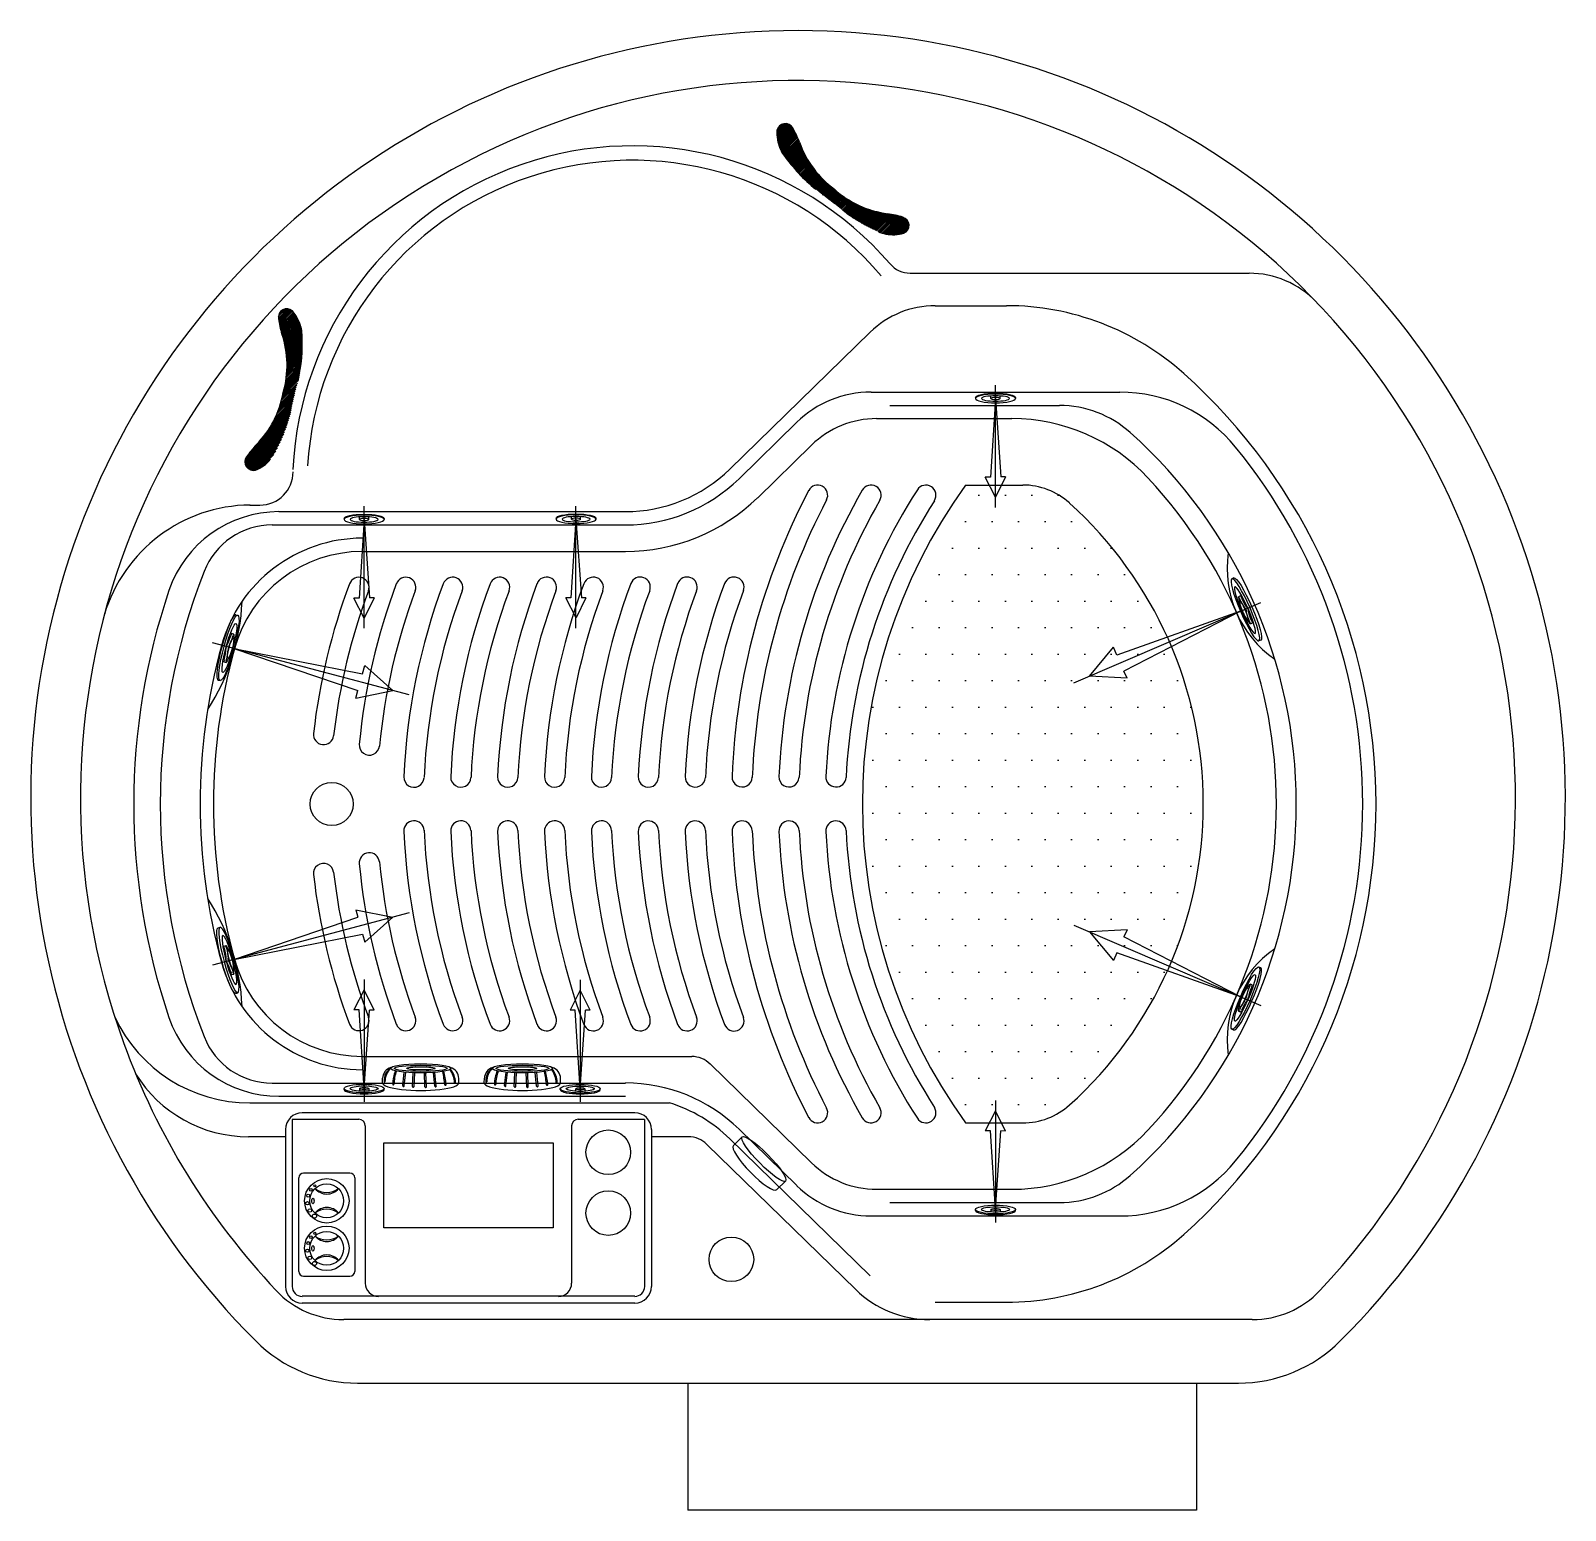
# Model space of a CAD drawing. Header units: millimetres. Extents: x -1265.85 to -1264.04, y 2257.26 to 2259.
import ezdxf

# ---------------------------------------------------------------- set-up
doc = ezdxf.new("R2010")
doc.units = ezdxf.units.MM
doc.linetypes.add('CENTER2', pattern=[1.125, 0.75, -0.125, 0.125, -0.125])
doc.layers.add('jacuzzi', color=1, linetype='Continuous')
doc.layers.add('LCOTA02', color=1, linetype='Continuous')

# ---------------------------------------------------------------- blocks, each defined once
blk = doc.blocks.new('A$C18C942D9')
at = {"layer": 'LCOTA02'}
for p, q in [((1.39, 14.07), (2.25, 14.06)), ((1.39, 14.07), (2.25, 14.06)), ((0.74, 8.55), (3.28, 8.42)), ((0.87, 10.09), (3.36, 9.79)), ((0.91, 10.36), (3.39, 10.07)), ((0.71, 6.26), (3.26, 6.35)), ((0.72, 8.27), (3.27, 8.13)), ((0.72, 5.98), (3.27, 6.07)), ((0.82, 4.43), (3.33, 4.69)), ((0.85, 4.16), (3.35, 4.41)), ((1.39, 0), (2.25, 0.01))]:
    blk.add_line(p, q, dxfattribs=at)
for centre, radius, start, end in [((1.15, 12.09), 0.124, 70.0987, 280.7386), ((1.13, 5.34), 6.63, 68.2863, 89.644), ((1.13, 6.05), 6.16, 66.1373, 89.444), ((1.63, 13.71), 0.086, 68.3204, 262.6804), ((1.63, 10.22), 3.41, 44.3309, 90.2321), ((1.75, 10.74), 3.06, 37.8314, 91.6456), ((2.23, 11.96), 2.1, 15.4909, 89.5), ((0.73, 8.41), 0.139, 86.3618, 267.5776), ((0.89, 10.23), 0.136, 80.818, 264.7502), ((0.71, 6.12), 0.139, 91.7123, 272.3078), ((0.83, 4.29), 0.137, 94.5439, 277.7632), ((-0.04, 18.07), 15.5, 274.0945, 283.2492), ((1.09, 2.48), 0.134, 97.3715, 283.5655), ((0.37, 12.75), 10.42, 274.1152, 287.7136), ((1.47, 0.72), 0.086, 97.3196, 291.6796), ((1.21, 5.45), 4.65, 273.0204, 304.8844), ((1.38, 4.67), 4.04, 271.6748, 309.1263), ((2.23, 2.11), 2.1, 270.5, 344.4472)]:
    blk.add_arc(centre, radius, start, end, dxfattribs=at)
blk.add_ellipse((1.39, 7.04), major_axis=(0, 7.03), ratio=0.198307, start_param=6.281174, end_param=9.428239, dxfattribs=at)
for major_axis, ratio in [((0, 5.6), 0.1484), ((0, 4.89), 0.114375), ((0, 2.65), 0.112344)]:
    blk.add_ellipse((4.09, 7.03), major_axis=major_axis, ratio=ratio, dxfattribs=at)
blk = doc.blocks.new('A$C302A24D9')
at = {"layer": 'jacuzzi'}
for p, q in [((0, 1.23), (0, 1.02)), ((1.81, 1.02), (1.81, 1.61)), ((2.9, 1.02), (2.9, 1.61)), ((4.71, 1.23), (4.71, 1.02))]:
    blk.add_line(p, q, dxfattribs=at)
at = {"layer": 'jacuzzi', "extrusion": (0, 0, -1)}
for centre, major_axis, ratio, start_param, end_param in [((2.36, 1.23), (2.36, 0), 0.431953, 3.141593, 6.283185), ((2.36, 1.02), (2.36, 0), 0.431953, 3.141593, 9.424778), ((2.36, 1.02), (1.65, 0), 0.381644, 3.141593, 9.424778), ((2.36, 1.02), (0.544, 0), 0.461888, 1.570796326794896, 7.853981633974482)]:
    blk.add_ellipse(centre, major_axis=major_axis, ratio=ratio, start_param=start_param, end_param=end_param, dxfattribs=at)
blk = doc.blocks.new('*E4')
at = {"layer": 'LCOTA02', "extrusion": (0, 0, -1)}
for centre, start_param, end_param in [((-0.14, 1.57), -1.378279, 0), ((-0.13, -1.4), 3.141593, 4.519872)]:
    blk.add_ellipse(centre, major_axis=(-0.001, 0.268), ratio=0.15, start_param=start_param, end_param=end_param, dxfattribs=at)
blk = doc.blocks.new('*E3')
at = {"layer": 'LCOTA02', "extrusion": (0, 0, -1)}
for centre, start_param, end_param in [((-0.14, 1.57), -1.378279, 0), ((-0.13, -1.4), 3.141593, 4.519872)]:
    blk.add_ellipse(centre, major_axis=(-0.001, 0.268), ratio=0.15, start_param=start_param, end_param=end_param, dxfattribs=at)

msp = doc.modelspace()

# ---------------------------------------------------------------- hatches: boundary and pattern name
at = {"layer": 'jacuzzi'}
h = msp.add_hatch(dxfattribs=at)
h.set_pattern_fill('ANSI31', color=256, scale=0.01, style=0)
h.set_pattern_definition([(45, (-1270.8279777, 2260.2579966), (-0.00088388348, 0.00088388348), [])])
h.paths.add_polyline_path([(-1264.9397, 2258.8715, 0.040015), (-1264.9477, 2258.8885, 0.693838), (-1264.9662, 2258.8852, 0.117767), (-1264.9627, 2258.8643, 0.042592), (-1264.959, 2258.8577, 0.06981), (-1264.9205, 2258.8159), (-1264.912, 2258.8089, -0.022998), (-1264.883, 2258.7861, 0.053106), (-1264.845, 2258.7653, 0.042592), (-1264.8377, 2258.7631, 0.117767), (-1264.8166, 2258.7641, 0.693838), (-1264.8172, 2258.7828, 0.040015), (-1264.8355, 2258.7871, -0.150241), (-1264.8984, 2258.816, -0.150241)])
h.paths.add_polyline_path([(-1265.5484, 2258.5761, -0.150241), (-1265.5802, 2258.5146, 0.040015), (-1265.592, 2258.4999, 0.693838), (-1265.581, 2258.4848, 0.117767), (-1265.5637, 2258.4971, 0.042592), (-1265.5594, 2258.5033, 0.064418), (-1265.5397, 2258.5519, -0.026632), (-1265.5301, 2258.5935, 0.064921), (-1265.5264, 2258.6463, 0.042592), (-1265.5276, 2258.6538, 0.117767), (-1265.5377, 2258.6724, 0.693838), (-1265.5542, 2258.6636, 0.040015), (-1265.5501, 2258.6453, -0.150241)])
h = msp.add_hatch(dxfattribs=at)
h.set_pattern_fill('DOTS', color=256, scale=0.5, style=0)
h.set_pattern_definition([(0, (-1292.446814, 2259.7677), (0.015625, 0.03125), [0, -0.03125])])
h.paths.add_polyline_path([(-1264.6212, 2258.4459, 0.185559), (-1264.6763, 2258.467), (-1264.7437, 2258.467, 0.15771), (-1264.8654, 2258.0909), (-1264.4634, 2258.0909, 0.212334)])
h.paths.add_polyline_path([(-1264.4634, 2258.0909), (-1264.8654, 2258.0909, 0.15771), (-1264.7437, 2257.7148), (-1264.6763, 2257.7148, 0.185559), (-1264.6212, 2257.736, 0.212334)])

# ---------------------------------------------------------------- linework, layer by layer
for p, q in [((-1264.8091, 2258.7169), (-1264.4093, 2258.7169)), ((-1264.7795, 2258.6786), (-1264.6955, 2258.6786)), ((-1264.8561, 2258.6474), (-1265.0217, 2258.4858)), ((-1264.8551, 2258.5767), (-1264.5618, 2258.5767)), ((-1264.8331, 2258.5608), (-1264.6331, 2258.5608)), ((-1264.7084, 2258.5692), (-1264.7144, 2258.4765)), ((-1264.7084, 2258.5692), (-1264.7021, 2258.4766)), ((-1264.9426, 2258.5411), (-1265.0108, 2258.4746)), ((-1264.8487, 2258.5454), (-1264.6891, 2258.5454)), ((-1264.9253, 2258.5142), (-1264.9889, 2258.4522)), ((-1264.7437, 2258.467), (-1264.6763, 2258.467)), ((-1264.7084, 2258.4527), (-1264.7205, 2258.4765)), ((-1264.7144, 2258.4765), (-1264.7205, 2258.4765)), ((-1264.6967, 2258.4766), (-1264.7084, 2258.4527)), ((-1264.6967, 2258.4766), (-1264.7021, 2258.4766)), ((-1265.5877, 2258.4435), (-1265.576, 2258.4435)), ((-1265.5535, 2258.4357), (-1265.1449, 2258.4357)), ((-1265.5615, 2258.42), (-1265.1449, 2258.42)), ((-1265.4532, 2258.4265), (-1265.4591, 2258.3338)), ((-1265.4532, 2258.4265), (-1265.4468, 2258.3339)), ((-1265.2032, 2258.4268), (-1265.2091, 2258.3341)), ((-1265.2032, 2258.4268), (-1265.1968, 2258.3342)), ((-1265.4551, 2258.3887), (-1265.1449, 2258.3887)), ((-1264.4274, 2258.3575), (-1264.4297, 2258.3565)), ((-1265.4531, 2258.3101), (-1265.4652, 2258.3338)), ((-1265.4591, 2258.3338), (-1265.4652, 2258.3338)), ((-1265.4414, 2258.334), (-1265.4531, 2258.3101)), ((-1265.4414, 2258.334), (-1265.4468, 2258.3339)), ((-1265.2031, 2258.3103), (-1265.2152, 2258.3341)), ((-1265.2091, 2258.3341), (-1265.2152, 2258.3341)), ((-1265.1914, 2258.3342), (-1265.2031, 2258.3103)), ((-1265.1914, 2258.3342), (-1265.1968, 2258.3342)), ((-1264.4196, 2258.3364), (-1264.4219, 2258.3354)), ((-1265.6045, 2258.3142), (-1265.6021, 2258.3136)), ((-1264.4194, 2258.3184), (-1264.5651, 2258.2663)), ((-1264.4194, 2258.3184), (-1264.5569, 2258.2476)), ((-1264.4056, 2258.3043), (-1264.4081, 2258.3032)), ((-1265.6091, 2258.2922), (-1265.6067, 2258.2915)), ((-1264.3954, 2258.2842), (-1264.3977, 2258.2832)), ((-1265.6067, 2258.2743), (-1265.4603, 2258.2246)), ((-1265.6067, 2258.2743), (-1265.4549, 2258.2443)), ((-1264.5975, 2258.2416), (-1264.5692, 2258.2757)), ((-1264.5651, 2258.2663), (-1264.5692, 2258.2757)), ((-1265.6183, 2258.2584), (-1265.6156, 2258.2577)), ((-1265.4549, 2258.2443), (-1265.4522, 2258.2541)), ((-1265.4192, 2258.2246), (-1265.4522, 2258.2541)), ((-1264.5532, 2258.2393), (-1264.5569, 2258.2476)), ((-1265.6254, 2258.237), (-1265.623, 2258.2364)), ((-1264.5532, 2258.2393), (-1264.5975, 2258.2416)), ((-1265.4627, 2258.2158), (-1265.4192, 2258.2246)), ((-1265.4627, 2258.2158), (-1265.4603, 2258.2246)), ((-1265.6067, 2257.9075), (-1265.4603, 2257.9573)), ((-1265.4627, 2257.966), (-1265.4603, 2257.9573)), ((-1265.4627, 2257.966), (-1265.4192, 2257.9573)), ((-1265.4192, 2257.9573), (-1265.4522, 2257.9278)), ((-1265.6254, 2257.9448), (-1265.623, 2257.9455)), ((-1264.5532, 2257.9425), (-1264.5975, 2257.9403)), ((-1264.5975, 2257.9403), (-1264.5692, 2257.9062)), ((-1264.5532, 2257.9425), (-1264.5569, 2257.9343)), ((-1265.6183, 2257.9234), (-1265.6156, 2257.9242)), ((-1265.6067, 2257.9075), (-1265.4549, 2257.9376)), ((-1265.4549, 2257.9376), (-1265.4522, 2257.9278)), ((-1264.4194, 2257.8635), (-1264.5569, 2257.9343)), ((-1264.5651, 2257.9155), (-1264.5692, 2257.9062)), ((-1264.4194, 2257.8635), (-1264.5651, 2257.9155)), ((-1265.6091, 2257.8897), (-1265.6067, 2257.8903)), ((-1264.3954, 2257.8976), (-1264.3977, 2257.8986)), ((-1265.6045, 2257.8676), (-1265.6021, 2257.8683)), ((-1265.4531, 2257.8718), (-1265.4652, 2257.8481)), ((-1265.4414, 2257.8479), (-1265.4531, 2257.8718)), ((-1265.1981, 2257.8715), (-1265.2102, 2257.8478)), ((-1265.1864, 2257.8476), (-1265.1981, 2257.8715)), ((-1264.4056, 2257.8775), (-1264.4081, 2257.8786)), ((-1265.4591, 2257.848), (-1265.4652, 2257.8481)), ((-1265.4532, 2257.7554), (-1265.4591, 2257.848)), ((-1265.4532, 2257.7554), (-1265.4468, 2257.8479)), ((-1265.4414, 2257.8479), (-1265.4468, 2257.8479)), ((-1265.2041, 2257.8478), (-1265.2102, 2257.8478)), ((-1265.1982, 2257.7551), (-1265.2041, 2257.8478)), ((-1265.1982, 2257.7551), (-1265.1918, 2257.8477)), ((-1265.1864, 2257.8476), (-1265.1918, 2257.8477)), ((-1264.4196, 2257.8455), (-1264.4219, 2257.8465)), ((-1264.4274, 2257.8243), (-1264.4297, 2257.8253)), ((-1265.4551, 2257.7932), (-1265.0667, 2257.7932)), ((-1264.9253, 2257.6677), (-1265.0448, 2257.7843)), ((-1265.5615, 2257.7618), (-1265.1449, 2257.7618)), ((-1265.5535, 2257.7462), (-1265.1449, 2257.7462)), ((-1265.5877, 2257.7383), (-1265.0929, 2257.7383)), ((-1265.1339, 2257.7268), (-1265.5261, 2257.7268)), ((-1264.7084, 2257.7291), (-1264.7205, 2257.7054)), ((-1264.6967, 2257.7052), (-1264.7084, 2257.7291)), ((-1265.5457, 2257.7072), (-1265.5457, 2257.522)), ((-1265.5379, 2257.719), (-1265.5379, 2257.522)), ((-1265.4595, 2257.719), (-1265.5379, 2257.719)), ((-1265.4517, 2257.7112), (-1265.4517, 2257.5259)), ((-1265.2083, 2257.7112), (-1265.2083, 2257.5259)), ((-1265.1222, 2257.719), (-1265.2005, 2257.719)), ((-1265.1222, 2257.719), (-1265.1222, 2257.522)), ((-1265.1143, 2257.7072), (-1265.1143, 2257.522)), ((-1264.9426, 2257.6408), (-1265.0108, 2257.7073)), ((-1264.7437, 2257.7148), (-1264.6763, 2257.7148)), ((-1264.7144, 2257.7054), (-1264.7205, 2257.7054)), ((-1264.7084, 2257.6127), (-1264.7144, 2257.7054)), ((-1264.7084, 2257.6127), (-1264.7021, 2257.7053)), ((-1264.6967, 2257.7052), (-1264.7021, 2257.7053)), ((-1265.5457, 2257.6985), (-1265.5893, 2257.6985)), ((-1265.0706, 2257.6985), (-1265.1143, 2257.6985)), ((-1264.8733, 2257.5184), (-1265.0487, 2257.6895)), ((-1264.8561, 2257.5345), (-1265.0217, 2257.6961)), ((-1265.0072, 2257.6984), (-1265.0176, 2257.6881)), ((-1265.53, 2257.5397), (-1265.53, 2257.6501)), ((-1265.4698, 2257.6557), (-1265.5244, 2257.6557)), ((-1265.4642, 2257.6501), (-1265.4642, 2257.5397)), ((-1264.9664, 2257.6361), (-1264.956, 2257.6463)), ((-1264.8487, 2257.6365), (-1264.6891, 2257.6365)), ((-1264.8331, 2257.621), (-1264.6331, 2257.621)), ((-1264.8551, 2257.6051), (-1264.5618, 2257.6051)), ((-1265.5244, 2257.5341), (-1265.4698, 2257.5341)), ((-1265.1339, 2257.5103), (-1265.5261, 2257.5103)), ((-1265.1339, 2257.5024), (-1265.5261, 2257.5024)), ((-1264.7795, 2257.5033), (-1264.6955, 2257.5033)), ((-1264.7787, 2257.4828), (-1265.4771, 2257.4828)), ((-1264.4055, 2257.4828), (-1264.786, 2257.4828)), ((-1265.0714, 2257.4079), (-1265.0714, 2257.2579)), ((-1264.4714, 2257.4079), (-1264.4714, 2257.2579)), ((-1264.4714, 2257.2579), (-1265.0714, 2257.2579))]:
    msp.add_line(p, q, dxfattribs=at)
at = {"layer": 'jacuzzi', "linetype": 'CENTER2'}
for p, q in [((-1264.7084, 2258.4407), (-1264.7084, 2258.5847)), ((-1265.4532, 2258.2981), (-1265.4532, 2258.442)), ((-1265.2032, 2258.2983), (-1265.2032, 2258.4423)), ((-1264.6159, 2258.2337), (-1264.3956, 2258.3286)), ((-1265.3998, 2258.2195), (-1265.6318, 2258.281)), ((-1265.3998, 2257.9624), (-1265.6318, 2257.9009)), ((-1264.6159, 2257.9482), (-1264.3956, 2257.8532)), ((-1265.4532, 2257.8838), (-1265.4532, 2257.7398)), ((-1265.1982, 2257.8835), (-1265.1982, 2257.7396)), ((-1264.7084, 2257.7411), (-1264.7084, 2257.5972))]:
    msp.add_line(p, q, dxfattribs=at)
at = {"layer": 'jacuzzi', "color": 3}
msp.add_lwpolyline([(-1265.4608, 2257.4079), (-1264.4219, 2257.4079, 0.198774), (-1264.3017, 2257.4577, 2.416032), (-1265.5809, 2257.4577, 0.198774)], format="xyb", close=True, dxfattribs=at)
at = {"layer": 'jacuzzi'}
msp.add_lwpolyline([(-1265.23, 2257.5912), (-1265.43, 2257.5912), (-1265.43, 2257.6912), (-1265.23, 2257.6912)], close=True, dxfattribs=at)
for centre, radius in [((-1265.4913, 2258.0909), 0.0255), ((-1265.1651, 2257.6802), 0.0263), ((-1265.4971, 2257.6229), 0.0262), ((-1265.5158, 2257.636), 0.00156), ((-1265.4972, 2257.6228), 0.02), ((-1265.5112, 2257.6406), 0.00131), ((-1265.1651, 2257.6084), 0.0263), ((-1265.52, 2257.6201), 0.0019), ((-1265.519, 2257.629), 0.00176), ((-1265.5171, 2257.6115), 0.00201), ((-1265.5116, 2257.6049), 0.00246), ((-1265.4971, 2257.567), 0.0262), ((-1265.5158, 2257.5801), 0.00156), ((-1265.4972, 2257.5669), 0.02), ((-1265.5112, 2257.5847), 0.00131), ((-1265.0199, 2257.5539), 0.0263), ((-1265.52, 2257.5642), 0.0019), ((-1265.519, 2257.5731), 0.00176), ((-1265.5171, 2257.5557), 0.00201), ((-1265.5116, 2257.549), 0.00246)]:
    msp.add_circle(centre, radius, dxfattribs=at)
for centre, radius, start, end in [((-1264.9413, 2258.0979), 0.8462, 316.6723, 199.9941), ((-1264.9207, 2258.8821), 0.0456, 176.0288, 202.8953), ((-1264.9563, 2258.8834), 0.01, 28.6064, 169.6514), ((-1265.0499, 2258.8302), 0.1177, 20.5405, 29.534), ((-1265.1366, 2258.4662), 0.4009, 40.7349, 177.2369), ((-1264.922, 2258.8825), 0.0446, 204.0347, 215.9373), ((-1264.8287, 2258.911), 0.1178, 199.576, 233.7531), ((-1265.1366, 2258.4662), 0.3839, 40.1913, 176.4899), ((-1264.7907, 2258.9739), 0.2045, 215.0978, 230.6029), ((-1264.8199, 2258.9038), 0.1178, 228.2469, 262.424), ((-1264.853, 2258.6707), 0.1177, 72.466, 81.4595), ((-1264.8204, 2258.7733), 0.01, 292.3486, 73.3936), ((-1264.8284, 2258.8067), 0.0446, 246.0627, 257.9653), ((-1264.8291, 2258.8079), 0.0456, 259.1047, 285.9712), ((-1264.8091, 2258.7483), 0.0313, 220.7349, 270), ((-1264.4093, 2258.6072), 0.1097, 43.7481, 90), ((-1265.5443, 2258.6649), 0.01, 48.3486, 189.3936), ((-1265.4378, 2258.6806), 0.1177, 188.466, 197.4595), ((-1265.5716, 2258.6419), 0.0456, 15.1047, 41.9712), ((-1264.7795, 2258.5689), 0.1097, 90, 134.2956), ((-1264.6955, 2258.3652), 0.3134, 48.1317, 90), ((-1265.6618, 2258.6081), 0.1178, 344.2469, 18.424), ((-1265.5708, 2258.643), 0.0446, 2.0627, 13.9653), ((-1265.7305, 2258.6343), 0.2045, 347.3971, 2.9022), ((-1264.9413, 2258.0909), 0.6817, 0, 48.1317), ((-1265.6644, 2258.597), 0.1178, 315.576, 349.7531), ((-1264.8551, 2258.4514), 0.1254, 90, 134.2956), ((-1264.5618, 2258.4004), 0.1763, 39.1978, 90), ((-1264.6331, 2258.4355), 0.1254, 48.1848, 90), ((-1264.8487, 2258.4357), 0.1097, 90, 134.2956), ((-1264.6891, 2258.326), 0.2194, 42.9859, 90), ((-1264.9413, 2258.0909), 0.5877, 0, 48.1848), ((-1265.5837, 2258.4944), 0.01, 144.6064, 285.6514), ((-1265.4948, 2258.4336), 0.1177, 136.5405, 145.534), ((-1264.9413, 2258.0909), 0.666, 0, 39.1978), ((-1265.5981, 2258.527), 0.0456, 292.0288, 318.8953), ((-1265.576, 2258.4827), 0.0392, 270, 0), ((-1265.1449, 2258.612), 0.1763, 270, 314.2956), ((-1265.1449, 2258.612), 0.192, 270, 314.2956), ((-1264.9182, 2258.4551), 0.0119, 332.346, 152.346), ((-1264.8552, 2258.4551), 0.0119, 330.0473, 150.0473), ((-1264.2232, 2258.0909), 0.6422, 144.1508, 215.8492), ((-1264.7905, 2258.4551), 0.0119, 327.3028, 147.3028), ((-1264.6763, 2258.3848), 0.0823, 47.9512, 90), ((-1264.9413, 2258.0909), 0.5642, 317.0141, 42.9859), ((-1265.1449, 2258.612), 0.2233, 270, 314.2956), ((-1264.2232, 2258.0909), 0.7966, 152.346, 177.6671), ((-1264.2232, 2258.0909), 0.7727, 152.346, 177.6671), ((-1264.2232, 2258.0909), 0.7413, 150.0473, 177.4903), ((-1264.2232, 2258.0909), 0.7174, 150.0473, 177.4903), ((-1264.2232, 2258.0909), 0.6861, 147.3028, 177.2845), ((-1264.2232, 2258.0909), 0.6622, 147.3028, 177.2845), ((-1264.9413, 2258.0909), 0.478, 312.0488, 47.9512), ((-1265.5861, 2258.2627), 0.1808, 90.485, 163.4214), ((-1265.5535, 2258.2986), 0.1371, 90, 161.2638), ((-1265.5615, 2258.3338), 0.0862, 90, 158.6105), ((-1265.4551, 2258.232), 0.1724, 90, 164.6505), ((-1265.4551, 2258.232), 0.1567, 90, 164.6505), ((-1264.3049, 2258.3689), 0.1303, 171.8431, 235.3437), ((-1264.9413, 2258.0909), 0.7522, 158.6105, 201.3895), ((-1265.4592, 2258.3464), 0.0119, 339.4616, 159.4616), ((-1265.4039, 2258.3464), 0.0119, 339.4616, 159.4616), ((-1265.3486, 2258.3465), 0.0119, 339.4616, 159.4616), ((-1265.2933, 2258.3465), 0.0119, 339.4616, 159.4616), ((-1265.238, 2258.3466), 0.0119, 339.4616, 159.4616), ((-1265.1827, 2258.3466), 0.0119, 339.4616, 159.4616), ((-1265.1274, 2258.3467), 0.0119, 339.4616, 159.4616), ((-1265.0721, 2258.3467), 0.0119, 339.4616, 159.4616), ((-1265.0168, 2258.3467), 0.0119, 339.4616, 159.4616), ((-1264.9413, 2258.0909), 0.7835, 161.2638, 198.7362), ((-1264.7762, 2258.0905), 0.7413, 159.4616, 173.5188), ((-1264.7762, 2258.0905), 0.7174, 159.4616, 173.5188), ((-1264.7209, 2258.0906), 0.7413, 159.4616, 174.5075), ((-1264.7209, 2258.0906), 0.7174, 159.4616, 174.5075), ((-1264.6656, 2258.0906), 0.7413, 159.4616, 177.4903), ((-1264.6656, 2258.0906), 0.7174, 159.4616, 177.4903), ((-1264.6103, 2258.0906), 0.7413, 159.4616, 177.4903), ((-1264.6103, 2258.0906), 0.7174, 159.4616, 177.4903), ((-1264.555, 2258.0907), 0.7413, 159.4616, 177.4903), ((-1264.555, 2258.0907), 0.7174, 159.4616, 177.4903), ((-1264.4997, 2258.0907), 0.7413, 159.4616, 177.4903), ((-1264.4997, 2258.0907), 0.7174, 159.4616, 177.4903), ((-1264.4444, 2258.0908), 0.7413, 159.4616, 177.4903), ((-1264.4444, 2258.0908), 0.7174, 159.4616, 177.4903), ((-1264.3891, 2258.0908), 0.7413, 159.4616, 177.4903), ((-1264.3891, 2258.0908), 0.7174, 159.4616, 177.4903), ((-1264.3338, 2258.0909), 0.7413, 159.4616, 177.4903), ((-1264.3338, 2258.0909), 0.7174, 159.4616, 177.4903), ((-1265.8509, 2258.3402), 0.2541, 327.1607, 357.6251), ((-1264.9413, 2258.0909), 0.7052, 164.6505, 195.3495), ((-1264.9413, 2258.0909), 0.6895, 164.6505, 195.3495), ((-1265.5009, 2258.1728), 0.0119, 173.5188, 353.5188), ((-1265.4469, 2258.1604), 0.0119, 174.5075, 354.5075), ((-1265.3943, 2258.1225), 0.0119, 177.4903, 357.4903), ((-1265.339, 2258.1226), 0.0119, 177.4903, 357.4903), ((-1265.2837, 2258.1226), 0.0119, 177.4903, 357.4903), ((-1265.2284, 2258.1227), 0.0119, 177.4903, 357.4903), ((-1265.1731, 2258.1227), 0.0119, 177.4903, 357.4903), ((-1265.1178, 2258.1227), 0.0119, 177.4903, 357.4903), ((-1265.0625, 2258.1228), 0.0119, 177.4903, 357.4903), ((-1265.0072, 2258.1229), 0.0119, 177.6671, 357.6671), ((-1264.9519, 2258.1229), 0.0119, 177.4903, 357.4903), ((-1264.8966, 2258.1229), 0.0119, 177.2845, 357.2845), ((-1264.9413, 2258.0909), 0.5877, 311.8152, 0), ((-1264.9413, 2258.0909), 0.6817, 311.8683, 0), ((-1264.9413, 2258.0909), 0.666, 320.8022, 0), ((-1265.3943, 2258.0593), 0.0119, 2.5097, 182.5097), ((-1265.339, 2258.0593), 0.0119, 2.5097, 182.5097), ((-1265.2837, 2258.0592), 0.0119, 2.5097, 182.5097), ((-1265.2284, 2258.0592), 0.0119, 2.5097, 182.5097), ((-1265.1731, 2258.0592), 0.0119, 2.5097, 182.5097), ((-1265.1178, 2258.0591), 0.0119, 2.5097, 182.5097), ((-1265.0625, 2258.0591), 0.0119, 2.5097, 182.5097), ((-1265.0072, 2258.059), 0.0119, 2.3329, 182.3329), ((-1264.9519, 2258.059), 0.0119, 2.5097, 182.5097), ((-1264.8966, 2258.059), 0.0119, 2.7155, 182.7155), ((-1264.6656, 2258.0913), 0.7413, 182.5097, 200.5384), ((-1264.6656, 2258.0913), 0.7174, 182.5097, 200.5384), ((-1264.6103, 2258.0912), 0.7413, 182.5097, 200.5384), ((-1264.6103, 2258.0912), 0.7174, 182.5097, 200.5384), ((-1264.555, 2258.0912), 0.7413, 182.5097, 200.5384), ((-1264.555, 2258.0912), 0.7174, 182.5097, 200.5384), ((-1264.4997, 2258.0911), 0.7413, 182.5097, 200.5384), ((-1264.4997, 2258.0911), 0.7174, 182.5097, 200.5384), ((-1264.4444, 2258.0911), 0.7413, 182.5097, 200.5384), ((-1264.4444, 2258.0911), 0.7174, 182.5097, 200.5384), ((-1264.3891, 2258.0911), 0.7413, 182.5097, 200.5384), ((-1264.3891, 2258.0911), 0.7174, 182.5097, 200.5384), ((-1264.3338, 2258.091), 0.7413, 182.5097, 200.5384), ((-1264.3338, 2258.091), 0.7174, 182.5097, 200.5384), ((-1264.2232, 2258.0909), 0.7966, 182.3329, 207.654), ((-1264.2232, 2258.0909), 0.7727, 182.3329, 207.654), ((-1264.2232, 2258.0909), 0.7413, 182.5097, 209.9527), ((-1264.2232, 2258.0909), 0.7174, 182.5097, 209.9527), ((-1264.2232, 2258.0909), 0.6861, 182.7155, 212.6972), ((-1264.2232, 2258.0909), 0.6622, 182.7155, 212.6972), ((-1265.4469, 2258.0215), 0.0119, 5.4925, 185.4925), ((-1265.5009, 2258.009), 0.0119, 6.4812, 186.4812), ((-1264.7209, 2258.0913), 0.7413, 185.4925, 200.5384), ((-1264.7209, 2258.0913), 0.7174, 185.4925, 200.5384), ((-1264.7762, 2258.0914), 0.7413, 186.4812, 200.5384), ((-1264.7762, 2258.0914), 0.7174, 186.4812, 200.5384), ((-1265.8509, 2257.8417), 0.2541, 2.3749, 32.8393), ((-1265.4551, 2257.9499), 0.1724, 195.3495, 270), ((-1265.4551, 2257.9499), 0.1567, 195.3495, 270), ((-1264.3049, 2257.813), 0.1303, 124.6563, 188.1569), ((-1265.5877, 2257.9146), 0.1763, 205.2304, 270), ((-1265.5535, 2257.8833), 0.1371, 198.7362, 270), ((-1265.4592, 2257.8355), 0.0119, 200.5384, 20.5384), ((-1265.4039, 2257.8354), 0.0119, 200.5384, 20.5384), ((-1265.3486, 2257.8354), 0.0119, 200.5384, 20.5384), ((-1265.2933, 2257.8353), 0.0119, 200.5384, 20.5384), ((-1265.238, 2257.8353), 0.0119, 200.5384, 20.5384), ((-1265.1827, 2257.8352), 0.0119, 200.5384, 20.5384), ((-1265.1274, 2257.8352), 0.0119, 200.5384, 20.5384), ((-1265.0721, 2257.8352), 0.0119, 200.5384, 20.5384), ((-1265.0168, 2257.8351), 0.0119, 200.5384, 20.5384), ((-1265.5615, 2257.848), 0.0862, 201.3895, 270), ((-1264.9413, 2258.0979), 0.8462, 199.9941, 223.3277), ((-1265.0667, 2257.7618), 0.0313, 45.7044, 90), ((-1265.5893, 2257.8552), 0.1567, 211.7107, 270), ((-1265.1449, 2257.5699), 0.192, 45.7044, 90), ((-1265.5261, 2257.7072), 0.0196, 90, 180), ((-1265.1339, 2257.7072), 0.0196, 0, 90), ((-1265.1449, 2257.5699), 0.1763, 45.7044, 72.8538), ((-1264.9182, 2257.7268), 0.0119, 207.654, 27.654), ((-1264.8552, 2257.7268), 0.0119, 209.9527, 29.9527), ((-1264.7905, 2257.7268), 0.0119, 212.6972, 32.6972), ((-1264.6763, 2257.7971), 0.0823, 270, 312.0488), ((-1265.4595, 2257.7112), 0.00784, 0, 90), ((-1265.2005, 2257.7112), 0.00784, 90, 180), ((-1264.6891, 2257.8559), 0.2194, 270, 317.0141), ((-1265.0706, 2257.6671), 0.0313, 45.7044, 90), ((-1264.8487, 2257.7462), 0.1097, 225.7044, 270), ((-1264.5618, 2257.7814), 0.1763, 270, 320.8022), ((-1265.5244, 2257.6501), 0.00563, 90, 180), ((-1265.4698, 2257.6501), 0.00563, 0, 90), ((-1264.6331, 2257.7464), 0.1254, 270, 311.8152), ((-1265.4972, 2257.6564), 0.0236, 233.8296, 306.1704), ((-1265.497, 2257.6493), 0.0184, 221.0244, 318.9756), ((-1264.8551, 2257.7305), 0.1254, 225.7044, 270), ((-1265.4972, 2257.5894), 0.0236, 53.8296, 126.1704), ((-1265.497, 2257.5966), 0.0184, 41.0244, 138.9756), ((-1265.4972, 2257.6005), 0.0236, 233.8296, 306.1704), ((-1265.497, 2257.5934), 0.0184, 221.0244, 318.9756), ((-1264.6955, 2257.8167), 0.3134, 270, 311.8683), ((-1265.497, 2257.5407), 0.0184, 41.0244, 138.9756), ((-1265.4972, 2257.5335), 0.0236, 53.8296, 126.1704), ((-1265.5244, 2257.5397), 0.00563, 180, 270), ((-1265.4698, 2257.5397), 0.00563, 270, 0), ((-1265.436, 2257.5259), 0.0157, 180, 270), ((-1265.224, 2257.5259), 0.0157, 270, 0), ((-1265.4771, 2257.5925), 0.1097, 223.3277, 270), ((-1265.5261, 2257.522), 0.0196, 180, 270), ((-1265.5261, 2257.522), 0.0118, 180, 270), ((-1265.1339, 2257.522), 0.0196, 270, 0), ((-1265.1339, 2257.522), 0.0118, 270, 0), ((-1264.786, 2257.6078), 0.125, 225.7044, 270), ((-1264.4055, 2257.5925), 0.1097, 270, 316.6723)]:
    msp.add_arc(centre, radius, start, end, dxfattribs=at)
at = {"layer": 'jacuzzi', "extrusion": (0, 0, -1)}
for centre, major_axis, ratio, start_param, end_param in [((-1264.4137, 2258.3199), (0.016, -0.0367), 0.15, 3.141593, 9.424778), ((-1264.4114, 2258.3209), (0.016, -0.0367), 0.15, 3.141593, 6.283185), ((-1264.4142, 2258.3197), (0.012, -0.0275), 0.133333, 3.141593, 9.424778), ((-1264.4209, 2258.3267), (0.00107, -0.00246), 0.15, 1.134995, 3.263235), ((-1264.4208, 2258.3329), (0.00107, -0.00246), 0.15, 2.391632, 4.519872), ((-1264.4292, 2258.3466), (0.0076, -0.0174), 0.15, -0.74996, 0.121642), ((-1264.4155, 2258.3191), (0.005, -0.0115), 0.15, 3.141593, 9.424778), ((-1264.42, 2258.3171), (0.0076, -0.0174), 0.15, 4.276588, 5.14819), ((-1264.4195, 2258.338), (0.0076, -0.0174), 0.15, 0.506677, 1.378279), ((-1264.4185, 2258.3339), (0.00107, -0.00246), 0.15, 3.141593, 4.519872), ((-1264.4173, 2258.339), (0.0076, -0.0174), 0.15, 0.506677, 1.378279), ((-1264.4134, 2258.32), (0.00107, -0.00246), 0.15, 3.648269, 5.776509), ((-1264.4111, 2258.321), (0.00107, -0.00246), 0.15, 3.648269, 5.776509), ((-1264.4021, 2258.3043), (0.0076, -0.0174), 0.15, 1.763314, 2.634916), ((-1264.4136, 2258.3099), (0.00107, -0.00246), 0.15, -0.121642, 2.006598), ((-1264.4046, 2258.2904), (0.0076, -0.0174), 0.15, 3.019951, 3.891553), ((-1264.4044, 2258.3033), (0.0076, -0.0174), 0.15, 1.763314, 2.634916), ((-1264.409, 2258.3058), (0.00107, -0.00246), 0.15, -1.378279, 0.74996), ((-1264.4067, 2258.3068), (0.00107, -0.00246), 0.15, -1.378279, 0), ((-1265.6149, 2257.9062), (-0.0104, 0.0386), 0.15, 3.141593, 6.283185), ((-1265.6125, 2257.9069), (-0.0104, 0.0386), 0.15, 3.141593, 9.424778), ((-1265.612, 2257.907), (-0.0078, 0.029), 0.133333, 3.141593, 9.424778), ((-1265.6176, 2257.9209), (-0.0007, 0.00259), 0.15, -1.378279, 0), ((-1265.6217, 2257.924), (-0.005, 0.0183), 0.15, 1.763314, 2.634916), ((-1265.6151, 2257.9215), (-0.0007, 0.00259), 0.15, -1.378279, 0.74996), ((-1265.6193, 2257.9247), (-0.005, 0.0183), 0.15, 1.763314, 2.634916), ((-1265.6172, 2257.9374), (-0.005, 0.0183), 0.15, 3.019951, 3.891553), ((-1265.6153, 2257.9061), (-0.0007, 0.00259), 0.15, 3.648269, 5.776509), ((-1265.6106, 2257.9074), (-0.0033, 0.0121), 0.15, 3.141593, 9.424778), ((-1265.6118, 2257.8874), (-0.005, 0.0183), 0.15, 0.506677, 1.378279), ((-1265.6128, 2257.9068), (-0.0007, 0.00259), 0.15, 3.648269, 5.776509), ((-1265.6094, 2257.8881), (-0.005, 0.0183), 0.15, 0.506677, 1.378279), ((-1265.6112, 2257.9167), (-0.0007, 0.00259), 0.15, -0.121642, 2.006598), ((-1265.6059, 2257.9087), (-0.005, 0.0183), 0.15, 4.276588, 5.14819), ((-1265.6098, 2257.8923), (-0.0007, 0.00259), 0.15, 3.141593, 4.519872), ((-1265.6074, 2257.8929), (-0.0007, 0.00259), 0.15, 2.391632, 4.519872), ((-1265.6011, 2257.8782), (-0.005, 0.0183), 0.15, -0.74996, 0.121642), ((-1265.6064, 2257.8991), (-0.0007, 0.00259), 0.15, 1.134995, 3.263235)]:
    msp.add_ellipse(centre, major_axis=major_axis, ratio=ratio, start_param=start_param, end_param=end_param, dxfattribs=at)
at = {"layer": 'jacuzzi'}
for centre, major_axis, ratio, start_param, end_param in [((-1265.6149, 2258.2756), (0.0104, 0.0386), 0.15, 0, 3.141593), ((-1265.6125, 2258.275), (0.0104, 0.0386), 0.15, 4.712389, 10.995574), ((-1265.612, 2258.2749), (0.0078, 0.029), 0.133333, 4.712389, 10.995574), ((-1265.6118, 2258.2944), (0.005, 0.0183), 0.15, 3.648269, 4.519872), ((-1265.6106, 2258.2745), (0.0033, 0.0121), 0.15, 4.712389, 10.995574), ((-1265.6094, 2258.2938), (0.005, 0.0183), 0.15, 3.648269, 4.519872), ((-1265.6074, 2258.2889), (0.0007, 0.00259), 0.15, -0.74996, 1.378279), ((-1265.6011, 2258.3037), (0.005, 0.0183), 0.15, 2.391632, 3.263235), ((-1265.6064, 2258.2828), (0.0007, 0.00259), 0.15, 4.276588, 6.404827), ((-1265.6217, 2258.2578), (0.005, 0.0183), 0.15, -1.378279, -0.506677), ((-1265.6153, 2258.2757), (0.0007, 0.00259), 0.15, 0.506677, 2.634916), ((-1265.6193, 2258.2572), (0.005, 0.0183), 0.15, -1.378279, -0.506677), ((-1265.6128, 2258.2751), (0.0007, 0.00259), 0.15, 0.506677, 2.634916), ((-1265.6112, 2258.2651), (0.0007, 0.00259), 0.15, 3.019951, 5.14819), ((-1265.6059, 2258.2732), (0.005, 0.0183), 0.15, 1.134995, 2.006598), ((-1265.6151, 2258.2604), (0.0007, 0.00259), 0.15, 1.763314, 3.891553), ((-1265.6172, 2258.2445), (0.005, 0.0183), 0.15, -0.121642, 0.74996), ((-1264.4137, 2257.862), (0.016, 0.0367), 0.15, 1.57079632679021, 7.853981633969797), ((-1264.4142, 2257.8622), (0.012, 0.0275), 0.133333, 1.570796326805485, 7.853981633985072), ((-1264.4114, 2257.861), (0.016, 0.0367), 0.15, 3.141593, 6.283185), ((-1264.4155, 2257.8628), (0.005, 0.0115), 0.15, 1.570796326780555, 7.85398163396014), ((-1264.42, 2257.8647), (0.0076, 0.0174), 0.15, 4.276588, 5.14819), ((-1264.4136, 2257.8719), (0.00107, 0.00246), 0.15, -0.121642, 2.006598), ((-1264.4046, 2257.8915), (0.0076, 0.0174), 0.15, 3.019951, 3.891553), ((-1264.4044, 2257.8786), (0.0076, 0.0174), 0.15, 1.763314, 2.634916), ((-1264.4021, 2257.8776), (0.0076, 0.0174), 0.15, 1.763314, 2.634916), ((-1264.409, 2257.8761), (0.00107, 0.00246), 0.15, -1.378279, 0.74996), ((-1264.4209, 2257.8552), (0.00107, 0.00246), 0.15, 1.134995, 3.263235), ((-1264.4292, 2257.8353), (0.0076, 0.0174), 0.15, -0.74996, 0.121642), ((-1264.4208, 2257.8489), (0.00107, 0.00246), 0.15, 2.391632, 4.519872), ((-1264.4195, 2257.8439), (0.0076, 0.0174), 0.15, 0.506677, 1.378279), ((-1264.4173, 2257.8429), (0.0076, 0.0174), 0.15, 0.506677, 1.378279), ((-1264.4134, 2257.8619), (0.00107, 0.00246), 0.15, 3.648269, 5.776509), ((-1264.4111, 2257.8609), (0.00107, 0.00246), 0.15, 3.648269, 5.776509), ((-1264.992, 2257.6621), (0.0256, -0.026), 0.213184, 3.141593, 6.283185)]:
    msp.add_ellipse(centre, major_axis=major_axis, ratio=ratio, start_param=start_param, end_param=end_param, dxfattribs=at)
for centre, major_axis, ratio in [((-1264.9816, 2257.6723), (-0.0256, 0.026), 0.186255), ((-1265.5135, 2257.6228), (0, -0.00326), 0.411765), ((-1265.5135, 2257.5669), (0, -0.00326), 0.411765)]:
    msp.add_ellipse(centre, major_axis=major_axis, ratio=ratio, dxfattribs=at)

# ---------------------------------------------------------------- block references
at = {"layer": 'jacuzzi', "yscale": 0.005000000000109139, "zscale": 0.01000000000010459}
for p, xscale in [((-1264.732, 2258.5641), 0.009999999999990905), ((-1265.4767, 2258.4214), 0.009999999999990905), ((-1265.2267, 2258.4217), 0.01000000000021828)]:
    msp.add_blockref('A$C302A24D9', p, dxfattribs=dict(at, xscale=xscale))
at = {"layer": 'jacuzzi'}
for name, p, xscale, yscale, zscale, rotation in [('*E3', (-1265.6122, 2258.2758), -0.01000000000006412, 0.01000000000021828, 0.009999999999999544, 165.1513864680278), ('*E4', (-1264.4142, 2257.8613), -0.0099999999998518, 0.01000000000021828, 0.009999999999999544, 336.6958022711107), ('A$C18C942D9', (-1265.3413, 2257.753), 0.006396614047093636, 0.006396614047389448, 0.006396614047276535, 89.99176327775385), ('A$C18C942D9', (-1265.2213, 2257.753), 0.006396614047093636, 0.006396614047389448, 0.006396614047276535, 89.99176327775385)]:
    msp.add_blockref(name, p, dxfattribs=dict(at, xscale=xscale, yscale=yscale, zscale=zscale, rotation=rotation))
at = {"layer": 'jacuzzi', "extrusion": (0, 0, -1), "xscale": 0.009999999999990905, "yscale": 0.005000000000109139, "zscale": -0.009999999999999544, "rotation": 180}
for p in [(1265.4767, 2257.7604), (1265.2217, 2257.7602), (1264.732, 2257.6178)]:
    msp.add_blockref('A$C302A24D9', p, dxfattribs=at)

doc.saveas('drawing.dxf')
